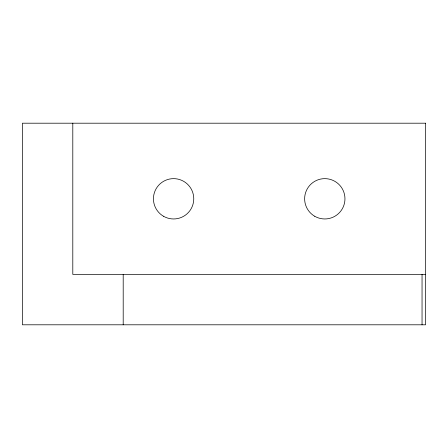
<?xml version="1.0" encoding="UTF-8"?>
<svg xmlns="http://www.w3.org/2000/svg" width="448" height="448" viewBox="0 0 448 448"><rect width="100%" height="100%" fill="white"/><g stroke="black" fill="none" stroke-linecap="round" stroke-linejoin="round"><path stroke-width="0.67" d="M425.6 274.4L72.8 274.4L72.8 123.2M422.044 274.4L422.044 324.8M123.2 274.4L123.2 324.8M425.6 123.2L22.4 123.2L22.4 324.8L425.6 324.8L425.6 123.2M163.52 216.261A20.16 20.16 0 0 0 193.76 198.8A20.16 20.16 0 0 0 163.52 181.339A20.16 20.16 0 0 0 163.52 216.261M314.72 216.261A20.16 20.16 0 0 0 344.96 198.8A20.16 20.16 0 0 0 314.72 181.339A20.16 20.16 0 0 0 314.72 216.261"/></g></svg>
